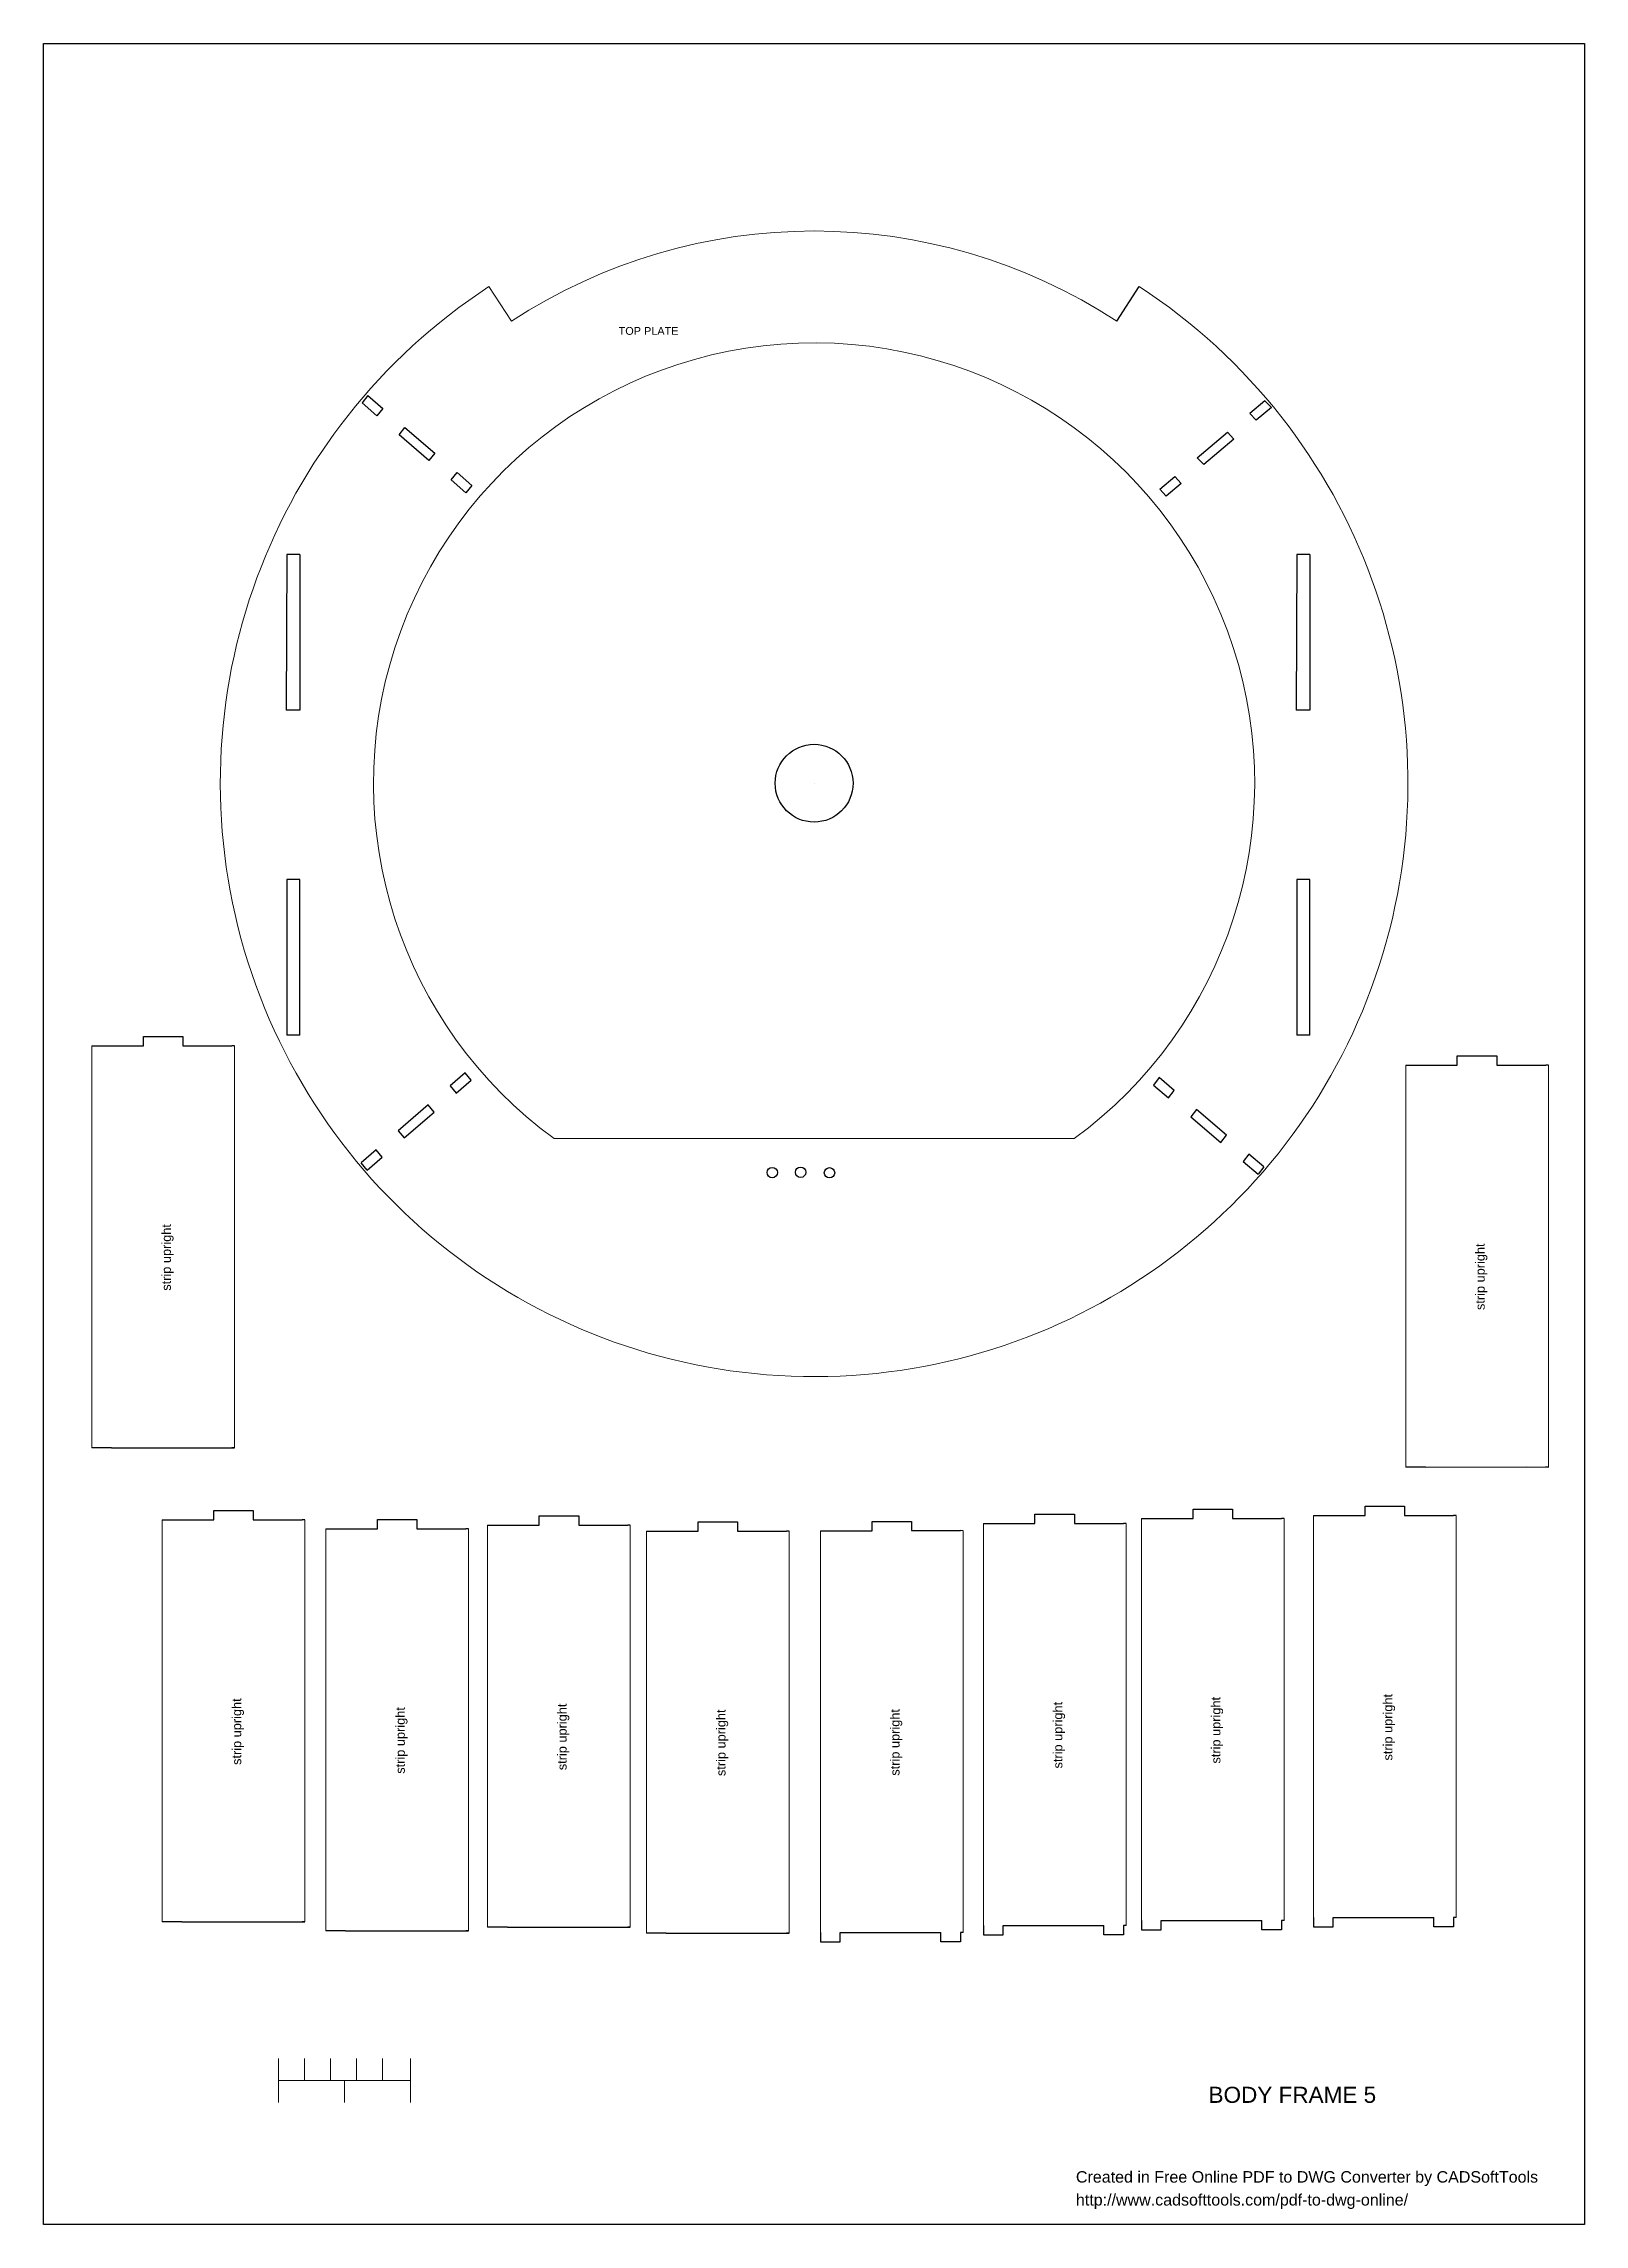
# Model space of a CAD drawing. Header units: millimetres. Extents: x 0 to 594, y 0 to 841.
import ezdxf

# ---------------------------------------------------------------- set-up
doc = ezdxf.new("R2010")
doc.units = ezdxf.units.MM
doc.header["$MEASUREMENT"] = 0
doc.layers.get('0').update_dxf_attribs({"linetype": 'CONTINUOUS'})
doc.layers.add('11B7728', color=7, linetype='CONTINUOUS')
doc.styles.add('11B77B8', font='arial.ttf')
doc.styles.add('Arial0', font='arial.ttf', dxfattribs={"height": 3.96})
picture_1 = doc.add_image_def('image1.bmp', size_in_pixel=(1446, 2048))

# ---------------------------------------------------------------- blocks, each defined once
blk = doc.blocks.new('MF23AB3D0')
at = {"color": 7, "true_color": 0x000007}
image = blk.add_image(picture_1, insert=(0, 0), size_in_units=(593.85, 841.02), dxfattribs=at)
image.dxf.flags = 11
blk = doc.blocks.new('1184460')
at = {"layer": '11B7728', "color": 1, "true_color": 0x000001, "style": '11B77B8'}
for s, p in [('Created in Free Online PDF to DWG Converter by CADSoftTools', (0, 0)), ('http://www.cadsofttools.com/pdf-to-dwg-online/', (0, -2))]:
    blk.add_text(s, height=1, dxfattribs=at).set_placement(p)

msp = doc.modelspace()

# ---------------------------------------------------------------- linework, layer by layer
at = {"color": 7, "linetype": 'Continuous', "lineweight": 9, "true_color": 0x000007}
for p, q in [((171.65, 747.31), (180.35, 733.97)), ((18.61, 454.54), (18.61, 299.53)), ((73.59, 454.54), (73.59, 299.53)), ((524.99, 447.09), (524.99, 292.08)), ((579.97, 447.09), (579.97, 292.08)), ((397.25, 418.72), (196.73, 418.72)), ((45.72, 271.65), (45.72, 116.64)), ((100.7, 271.65), (100.7, 116.64)), ((171.13, 269.62), (171.13, 114.61)), ((226.11, 269.62), (226.11, 114.61)), ((362.21, 270.28), (362.21, 115.27)), ((417.19, 270.28), (417.19, 115.27)), ((423.13, 272.2), (423.13, 117.18)), ((478.11, 272.2), (478.11, 117.18)), ((489.41, 273.34), (489.41, 118.33)), ((544.39, 273.34), (544.39, 118.33)), ((108.77, 268.27), (108.77, 113.25)), ((163.75, 268.27), (163.75, 113.25)), ((232.38, 267.36), (232.38, 112.35)), ((287.36, 267.36), (287.36, 112.35)), ((299.45, 267.53), (299.45, 112.52)), ((354.42, 267.53), (354.42, 112.52))]:
    msp.add_line(p, q, dxfattribs=at)
for p, q in [((413.6, 734.01), (422.3, 747.34)), ((124.96, 705.29), (122.72, 702.48)), ((122.72, 702.48), (128.45, 697.5)), ((124.96, 705.29), (130.72, 700.33)), ((130.72, 700.33), (128.45, 697.5)), ((470.73, 703.25), (464.87, 698.41)), ((464.87, 698.41), (467.36, 695.82)), ((473.22, 700.66), (467.36, 695.82)), ((470.73, 703.25), (473.22, 700.66)), ((137.01, 690.14), (139.27, 692.96)), ((148.53, 680.22), (137.01, 690.14)), ((139.27, 692.96), (150.78, 683.03)), ((444.64, 681.33), (456.25, 691.13)), ((456.25, 691.13), (458.74, 688.53)), ((150.78, 683.03), (148.53, 680.22)), ((447.13, 678.72), (444.64, 681.33)), ((458.74, 688.53), (447.13, 678.72)), ((157.07, 672.83), (159.33, 675.66)), ((162.78, 667.82), (157.07, 672.83)), ((159.33, 675.66), (165.03, 670.63)), ((430.21, 669.14), (436.02, 674.04)), ((436.02, 674.04), (438.5, 671.44)), ((165.03, 670.63), (162.78, 667.82)), ((432.69, 666.53), (430.21, 669.14)), ((438.5, 671.44), (432.69, 666.53)), ((93.74, 643.96), (93.5, 583.96)), ((98.74, 643.96), (93.74, 643.96)), ((98.74, 643.96), (98.74, 583.96)), ((483, 643.96), (482.76, 583.96)), ((488, 643.96), (483, 643.96)), ((488, 643.96), (488, 583.96)), ((98.74, 583.96), (93.5, 583.96)), ((488, 583.96), (482.76, 583.96)), ((296.97, 555.79), (296.97, 555.79)), ((296.97, 555.79), (296.97, 555.79)), ((296.97, 555.79), (296.97, 555.79)), ((93.74, 518.62), (93.74, 458.62)), ((98.73, 518.62), (93.74, 518.62)), ((98.73, 458.62), (98.73, 518.62)), ((483, 518.62), (483, 458.62)), ((487.99, 518.62), (483, 518.62)), ((487.98, 458.62), (487.99, 518.62)), ((18.61, 454.54), (38.5, 454.54)), ((38.5, 454.54), (38.5, 458.14)), ((38.5, 458.14), (53.7, 458.14)), ((53.7, 458.14), (53.7, 454.55)), ((53.7, 454.55), (72.59, 454.55)), ((73.59, 454.54), (72.59, 454.55)), ((98.73, 458.62), (93.74, 458.62)), ((487.98, 458.62), (483, 458.62)), ((524.99, 447.09), (544.88, 447.09)), ((544.88, 447.09), (544.88, 450.69)), ((544.88, 450.69), (560.08, 450.69)), ((560.08, 450.69), (560.08, 447.1)), ((560.08, 447.1), (578.97, 447.1)), ((579.97, 447.09), (578.97, 447.1)), ((162.47, 444.06), (156.72, 439.09)), ((156.72, 439.09), (159.03, 436.32)), ((159.03, 436.32), (164.77, 441.3)), ((164.77, 441.3), (162.47, 444.06)), ((430, 442.25), (427.82, 439.38)), ((427.82, 439.38), (433.6, 434.44)), ((435.78, 437.31), (430, 442.25)), ((148.19, 431.7), (136.7, 421.74)), ((139.02, 418.99), (150.51, 428.95)), ((150.51, 428.95), (148.19, 431.7)), ((433.6, 434.44), (435.78, 437.31)), ((444.37, 429.98), (442.19, 427.11)), ((455.93, 420.11), (444.37, 429.98)), ((136.7, 421.74), (139.02, 418.99)), ((442.19, 427.11), (453.75, 417.25)), ((128.16, 414.35), (122.4, 409.36)), ((130.47, 411.59), (128.16, 414.35)), ((453.75, 417.25), (455.93, 420.11)), ((464.51, 412.79), (462.36, 409.9)), ((470.29, 407.85), (464.51, 412.79)), ((124.72, 406.61), (122.4, 409.36)), ((124.72, 406.61), (130.47, 411.59)), ((462.36, 409.9), (468.11, 404.99)), ((470.29, 407.85), (468.11, 404.99)), ((26.21, 299.53), (18.61, 299.53)), ((26.21, 299.53), (64.99, 299.54)), ((64.99, 299.54), (73.59, 299.53)), ((73.59, 299.53), (72.59, 299.54)), ((532.59, 292.08), (524.99, 292.08)), ((532.59, 292.08), (571.37, 292.09)), ((571.37, 292.09), (579.97, 292.08)), ((579.97, 292.08), (578.97, 292.09)), ((45.72, 271.65), (65.61, 271.65)), ((65.61, 271.65), (65.61, 275.25)), ((65.61, 275.25), (80.81, 275.25)), ((80.81, 275.25), (80.81, 271.66)), ((80.81, 271.66), (99.7, 271.66)), ((100.7, 271.65), (99.7, 271.66)), ((128.66, 268.27), (128.66, 271.87)), ((128.66, 271.87), (143.86, 271.87)), ((143.86, 271.87), (143.86, 268.27)), ((171.13, 269.62), (191.02, 269.62)), ((191.02, 269.62), (191.02, 273.22)), ((191.02, 273.22), (206.22, 273.22)), ((206.22, 273.22), (206.22, 269.63)), ((206.22, 269.63), (225.11, 269.63)), ((226.11, 269.62), (225.11, 269.63)), ((252.27, 267.36), (252.27, 270.96)), ((252.27, 270.96), (267.47, 270.96)), ((267.47, 270.96), (267.47, 267.37)), ((319.34, 267.53), (319.34, 271.13)), ((319.34, 271.13), (334.54, 271.13)), ((334.54, 271.13), (334.54, 267.54)), ((362.21, 270.28), (382.1, 270.28)), ((382.1, 270.28), (382.1, 273.88)), ((382.1, 273.88), (397.3, 273.88)), ((397.3, 273.88), (397.3, 270.29)), ((397.3, 270.29), (416.19, 270.29)), ((417.19, 270.28), (416.19, 270.29)), ((423.13, 272.2), (443.02, 272.2)), ((443.02, 272.2), (443.02, 275.8)), ((443.02, 275.8), (458.22, 275.8)), ((458.22, 275.8), (458.22, 272.2)), ((458.22, 272.2), (477.11, 272.21)), ((478.11, 272.2), (477.11, 272.21)), ((489.41, 273.34), (509.3, 273.34)), ((509.3, 273.34), (509.3, 276.94)), ((509.3, 276.94), (524.5, 276.94)), ((524.5, 276.94), (524.5, 273.35)), ((524.5, 273.35), (543.39, 273.35)), ((544.39, 273.34), (543.39, 273.35)), ((108.77, 268.27), (128.66, 268.27)), ((143.86, 268.27), (162.75, 268.28)), ((163.75, 268.27), (162.75, 268.28)), ((232.38, 267.36), (252.27, 267.36)), ((267.47, 267.37), (286.36, 267.37)), ((287.36, 267.36), (286.36, 267.37)), ((299.45, 267.53), (319.34, 267.53)), ((334.54, 267.54), (353.42, 267.54)), ((354.42, 267.53), (353.42, 267.54)), ((489.41, 118.33), (489.41, 114.73)), ((497.01, 118.33), (535.79, 118.34)), ((497.01, 114.73), (497.01, 118.33)), ((535.79, 114.74), (535.79, 118.34)), ((543.39, 118.34), (543.39, 114.74)), ((544.39, 118.33), (543.39, 118.34)), ((53.32, 116.64), (45.72, 116.64)), ((53.32, 116.64), (92.1, 116.65)), ((92.1, 116.65), (100.7, 116.64)), ((100.7, 116.64), (99.7, 116.65)), ((116.37, 113.25), (108.77, 113.25)), ((116.37, 113.25), (155.15, 113.26)), ((155.15, 113.26), (163.75, 113.25)), ((163.75, 113.25), (162.75, 113.26)), ((178.73, 114.61), (171.13, 114.61)), ((178.73, 114.61), (217.51, 114.62)), ((217.51, 114.62), (226.11, 114.61)), ((226.11, 114.61), (225.11, 114.62)), ((239.98, 112.35), (232.38, 112.35)), ((239.98, 112.35), (278.76, 112.36)), ((278.76, 112.36), (287.36, 112.35)), ((287.36, 112.35), (286.36, 112.36)), ((299.45, 112.52), (299.45, 108.92)), ((307.05, 112.52), (345.82, 112.53)), ((307.05, 108.92), (307.05, 112.52)), ((345.82, 108.93), (345.82, 112.53)), ((353.42, 112.53), (353.42, 108.93)), ((354.42, 112.52), (353.42, 112.53)), ((362.21, 115.27), (362.21, 111.67)), ((362.21, 111.67), (369.81, 111.67)), ((369.81, 115.27), (408.59, 115.28)), ((369.81, 111.67), (369.81, 115.27)), ((408.59, 111.68), (408.59, 115.28)), ((416.19, 111.68), (408.59, 111.68)), ((416.19, 115.28), (416.19, 111.68)), ((417.19, 115.27), (416.19, 115.28)), ((423.13, 117.18), (423.13, 113.58)), ((423.13, 113.58), (430.73, 113.58)), ((430.73, 117.18), (469.51, 117.19)), ((430.73, 113.58), (430.73, 117.18)), ((469.51, 113.59), (469.51, 117.19)), ((477.11, 113.59), (469.51, 113.59)), ((477.11, 117.19), (477.11, 113.59)), ((478.11, 117.18), (477.11, 117.19)), ((489.41, 114.73), (497.01, 114.73)), ((543.39, 114.74), (535.79, 114.74)), ((299.45, 108.92), (307.05, 108.92)), ((353.42, 108.93), (345.82, 108.93))]:
    msp.add_line(p, q)
for points in [[(90.54, 64.01), (90.54, 46.97)], [(100.56, 64.01), (100.56, 55.51)], [(110.55, 64.01), (110.55, 55.51)], [(120.54, 64.01), (120.54, 55.51)], [(130.57, 64.01), (130.57, 55.51)], [(141.38, 64.01), (141.38, 46.97)], [(90.54, 55.51), (141.38, 55.51)], [(115.98, 55.51), (115.98, 46.97)]]:
    msp.add_lwpolyline(points, dxfattribs=at)
for centre, radius in [((296.97, 555.79), 15), ((280.85, 405.64), 2), ((291.78, 405.73), 2), ((302.9, 405.55), 2)]:
    msp.add_circle(centre, radius)
msp.add_open_spline([(180.35, 733.97), (251.24, 780.38), (342.67, 780.32), (413.6, 734.01)], degree=3, dxfattribs=at)
for points in [[(171.65, 747.31), (87.26, 692.09), (48.99, 588.22), (77.34, 491.47), (77.34, 491.47), (106.02, 393.68), (195.67, 326.7), (297.59, 326.93), (297.59, 326.93), (398.45, 327.26), (487.1, 393.35), (516.18, 489.94), (516.18, 489.94), (545.32, 587.13), (507.15, 691.73), (422.3, 747.34)], [(196.73, 418.72), (137.58, 462.03), (112.84, 538.27), (135.36, 608.01), (135.36, 608.01), (158.22, 678.53), (223.82, 725.97), (297.92, 725.64), (297.92, 725.64), (371.25, 725.14), (435.89, 677.87), (458.52, 608.14), (458.52, 608.14), (481.11, 538.34), (456.4, 462.09), (397.22, 418.72)]]:
    msp.add_open_spline(points, degree=3, knots=[0, 0, 0, 0, 0.0625, 0.0625, 0.0625, 0.062501, 0.125, 0.125, 0.125, 0.125001, 0.1875, 0.1875, 0.1875, 0.187501, 1, 1, 1, 1], dxfattribs=at)

# ---------------------------------------------------------------- block references
at = {"color": 7, "true_color": 0xffffff}
msp.add_blockref('MF23AB3D0', (0, 0), dxfattribs=at)
at = {"layer": '11B7728', "true_color": 0x000000, "xscale": 4.421230261676705, "yscale": 4.421230261676705, "zscale": 4.421230261676705}
msp.add_blockref('1184460', (397.88, 16.11), dxfattribs=at)

# ---------------------------------------------------------------- texts
at = {"color": 7, "true_color": 0x000007, "style": 'Arial0'}
for s, height, p in [('TOP PLATE', 3.004, (221.62, 728.72)), ('BODY FRAME 5', 6.2113, (448.99, 46.87))]:
    msp.add_text(s, height=height, dxfattribs=at).set_placement(p)
for p in [(49.04, 360.07), (555.42, 352.62), (76.16, 177.18), (453.56, 177.72), (519.84, 178.87), (139.2, 173.79), (201.57, 175.15), (262.81, 172.89), (329.88, 173.05), (392.64, 175.81)]:
    msp.add_text('strip upright', height=3.52, rotation=90, dxfattribs=at).set_placement(p)

doc.saveas('drawing.dxf')
